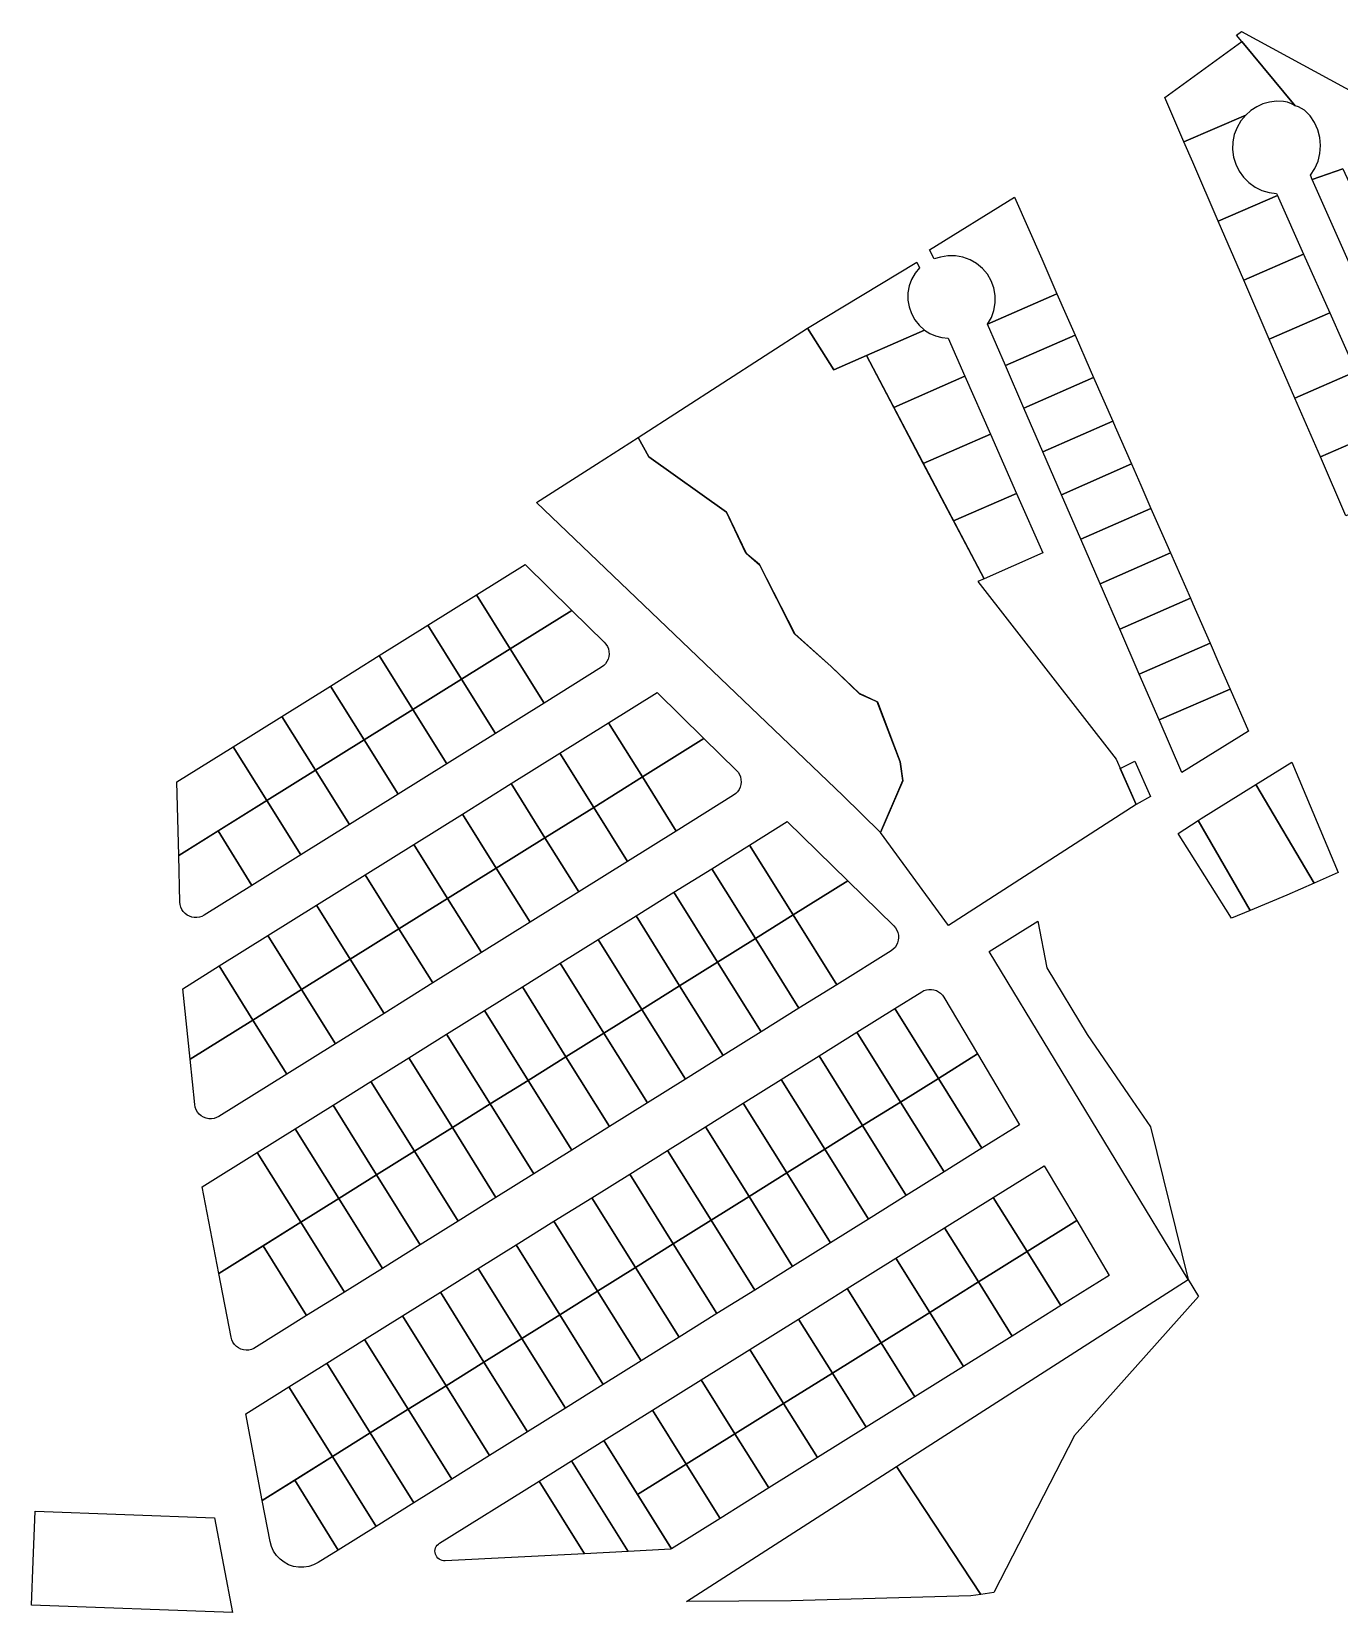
# Model space of a CAD drawing. Header units: millimetres. Extents: x 522658 to 553925, y 7796479 to 7820139.
# Drawn here: x 539478.8 to 539886, y 7804939.7 to 7805431.9 of the extents above; entities that cross this region are included whole.
import ezdxf

# ---------------------------------------------------------------- set-up
doc = ezdxf.new("R2010")
doc.units = ezdxf.units.MM
doc.layers.add('ZONA RESIDENCIAL 2 (ZR_2)', color=2, linetype='Continuous')

msp = doc.modelspace()

# ---------------------------------------------------------------- linework, layer by layer
at = {"layer": 'ZONA RESIDENCIAL 2 (ZR_2)'}
msp.add_lwpolyline([(539887.05, 7805389.14), (539877.52, 7805385.91), (539876.94, 7805387.21), (539878.32, 7805389.28), (539879.33, 7805391.56), (539879.94, 7805393.97), (539880.14, 7805396.45), (539879.92, 7805398.93), (539879.29, 7805401.34), (539878.26, 7805403.6), (539876.86, 7805405.66), (539875.14, 7805407.46), (539874.21, 7805408.02), (539873.23, 7805408.48), (539872.2, 7805408.81), (539872.2, 7805408.81), (539855.64, 7805428.8), (539853.96, 7805430.83), (539855.46, 7805431.92), (539897.28, 7805409.24)], dxfattribs=at)
for points in [[(539872.2, 7805408.81), (539871.06, 7805409.45), (539869.84, 7805409.92), (539868.56, 7805410.21), (539866.41, 7805410.27), (539864.27, 7805410), (539862.19, 7805409.42), (539860.23, 7805408.54), (539858.42, 7805407.37), (539856.8, 7805405.95), (539837.55, 7805397.61), (539831.59, 7805411.37), (539855.64, 7805428.8), (539872.2, 7805408.81)], [(539866.71, 7805380.88), (539848.26, 7805372.89), (539840.31, 7805391.24), (539837.55, 7805397.61), (539856.8, 7805405.95), (539855.29, 7805404.13), (539854.11, 7805402.09), (539853.27, 7805399.89), (539852.8, 7805397.57), (539852.72, 7805395.21), (539853.02, 7805392.87), (539853.7, 7805390.61), (539854.75, 7805388.49), (539856.12, 7805386.58), (539857.79, 7805384.91), (539859.71, 7805383.53), (539861.83, 7805382.49), (539864.09, 7805381.81), (539866.43, 7805381.51), (539866.71, 7805380.88)], [(539889.09, 7805359.7), (539877.52, 7805385.91), (539887.05, 7805389.14), (539899.11, 7805363.25), (539889.09, 7805359.7)], [(539874.84, 7805362.6), (539856.21, 7805354.53), (539848.26, 7805372.89), (539866.71, 7805380.88), (539867.05, 7805380.11), (539874.84, 7805362.6)], [(539776.44, 7805340.84), (539777.61, 7805342.89), (539778.41, 7805345.11), (539778.81, 7805347.44), (539778.8, 7805349.8), (539778.38, 7805352.12), (539777.56, 7805354.33), (539776.38, 7805356.37), (539774.85, 7805358.17), (539773.04, 7805359.69), (539771, 7805360.86), (539768.78, 7805361.66), (539766.45, 7805362.07), (539764.09, 7805362.06), (539761.77, 7805361.65), (539759.79, 7805361.18), (539758.4, 7805363.95), (539784.85, 7805380.42), (539793.29, 7805361.13), (539798.03, 7805350.3), (539776.44, 7805340.84)], [(539882.96, 7805344.33), (539864.16, 7805336.18), (539856.21, 7805354.53), (539874.84, 7805362.6), (539882.96, 7805344.33)], [(539756.81, 7805339), (539738.72, 7805331.08), (539728.54, 7805326.62), (539720.34, 7805339.53), (539754.37, 7805360.13), (539755.24, 7805358.4), (539753.85, 7805356.7), (539752.77, 7805354.78), (539752.03, 7805352.71), (539751.65, 7805350.54), (539751.64, 7805348.34), (539752, 7805346.18), (539752.72, 7805344.1), (539753.79, 7805342.18), (539755.16, 7805340.46), (539756.81, 7805339)], [(539803.69, 7805337.39), (539782.04, 7805327.9), (539776.44, 7805340.84), (539798.03, 7805350.3), (539800.82, 7805343.95), (539803.69, 7805337.39)], [(539891.09, 7805326.05), (539872.11, 7805317.83), (539864.16, 7805336.18), (539882.96, 7805344.33), (539891.09, 7805326.05)], [(539743.11, 7805182.55), (539750.05, 7805198.68), (539749.17, 7805204.52), (539742.1, 7805223.2), (539736.54, 7805225.79), (539727.75, 7805234.22), (539716.35, 7805244.39), (539705.4, 7805265.95), (539701.21, 7805269.5), (539695.1, 7805282.33), (539670.94, 7805299.5), (539667.6, 7805305.54), (539720.34, 7805339.53), (539728.54, 7805326.62), (539738.72, 7805331.08), (539775.33, 7805261.55), (539773.38, 7805260.7), (539816.44, 7805205.36), (539822.68, 7805191.23), (539764.32, 7805153.52), (539743.11, 7805182.55)], [(539738.72, 7805331.08), (539756.81, 7805339), (539758.47, 7805337.95), (539760.27, 7805337.16), (539762.17, 7805336.65), (539764.12, 7805336.44), (539769.35, 7805324.6), (539747.23, 7805314.91), (539738.72, 7805331.08)], [(539809.46, 7805324.22), (539787.76, 7805314.7), (539782.04, 7805327.9), (539803.69, 7805337.39), (539808.43, 7805326.57), (539809.46, 7805324.22)], [(539777.3, 7805306.6), (539756.42, 7805297.46), (539747.23, 7805314.91), (539769.35, 7805324.6), (539777.3, 7805306.6)], [(539815.43, 7805310.59), (539793.67, 7805301.04), (539787.76, 7805314.7), (539809.46, 7805324.22), (539815.43, 7805310.59)], [(539899.22, 7805307.78), (539880.06, 7805299.48), (539872.11, 7805317.83), (539891.09, 7805326.05), (539899.22, 7805307.78)], [(539821.26, 7805297.28), (539799.45, 7805287.7), (539793.67, 7805301.04), (539815.43, 7805310.59), (539816.2, 7805308.82), (539821.26, 7805297.28)], [(539907.34, 7805289.5), (539888.01, 7805281.13), (539880.06, 7805299.48), (539899.22, 7805307.78), (539907.34, 7805289.5)], [(539743.14, 7805182.52), (539731.34, 7805194.04), (539636, 7805285.26), (539654.64, 7805297.2), (539667.6, 7805305.54), (539670.97, 7805299.47), (539695.13, 7805282.3), (539701.24, 7805269.47), (539705.43, 7805265.92), (539716.38, 7805244.36), (539727.78, 7805234.19), (539736.57, 7805225.76), (539742.13, 7805223.17), (539749.2, 7805204.49), (539750.08, 7805198.65), (539743.14, 7805182.52)], [(539785.47, 7805288.13), (539765.85, 7805279.54), (539756.42, 7805297.46), (539777.3, 7805306.6), (539785.47, 7805288.13)], [(539827.32, 7805283.46), (539805.45, 7805273.85), (539799.45, 7805287.7), (539821.26, 7805297.28), (539824.17, 7805290.65), (539827.32, 7805283.46)], [(539793.67, 7805269.58), (539775.33, 7805261.55), (539765.85, 7805279.54), (539785.47, 7805288.13), (539793.67, 7805269.58)], [(539833.39, 7805269.6), (539811.46, 7805259.97), (539805.45, 7805273.85), (539827.32, 7805283.46), (539832.25, 7805272.21), (539833.39, 7805269.6)], [(539839.58, 7805255.48), (539817.59, 7805245.83), (539811.46, 7805259.97), (539833.39, 7805269.6), (539839.58, 7805255.48)], [(539627.83, 7805239.7), (539617.32, 7805256.53), (539632.41, 7805265.95), (539647.02, 7805251.64), (539627.83, 7805239.7)], [(539627.83, 7805239.7), (539612.66, 7805230.25), (539602.17, 7805247.07), (539617.32, 7805256.53), (539627.83, 7805239.7)], [(539845.72, 7805241.45), (539823.63, 7805231.88), (539817.59, 7805245.83), (539839.58, 7805255.48), (539840.35, 7805253.72), (539845.72, 7805241.45)], [(539638.35, 7805222.85), (539627.83, 7805239.7), (539647.02, 7805251.64), (539657.09, 7805241.78), (539657.62, 7805241.16), (539658.05, 7805240.47), (539658.36, 7805239.72), (539658.53, 7805238.92), (539658.58, 7805238.11), (539658.49, 7805237.3), (539658.27, 7805236.51), (539657.93, 7805235.78), (539657.47, 7805235.1), (539656.9, 7805234.52), (539656.25, 7805234.03), (539638.35, 7805222.85)], [(539612.66, 7805230.25), (539597.5, 7805220.81), (539587.01, 7805237.61), (539602.17, 7805247.07), (539612.66, 7805230.25)], [(539638.35, 7805222.85), (539623.19, 7805213.39), (539612.66, 7805230.25), (539627.83, 7805239.7), (539638.35, 7805222.85)], [(539851.98, 7805227.16), (539829.83, 7805217.57), (539823.63, 7805231.88), (539845.72, 7805241.45), (539848.49, 7805235.12), (539851.98, 7805227.16)], [(539597.5, 7805220.81), (539582.33, 7805211.36), (539571.85, 7805228.14), (539587.01, 7805237.61), (539597.5, 7805220.81)], [(539623.19, 7805213.39), (539608.03, 7805203.93), (539597.5, 7805220.81), (539612.66, 7805230.25), (539623.19, 7805213.39)], [(539582.33, 7805211.36), (539567.16, 7805201.92), (539556.7, 7805218.68), (539571.85, 7805228.14), (539582.33, 7805211.36)], [(539668.94, 7805199.82), (539658.43, 7805216.66), (539673.52, 7805226.08), (539688.11, 7805211.79), (539668.94, 7805199.82)], [(539829.83, 7805217.57), (539851.98, 7805227.16), (539857.71, 7805214.09), (539836.9, 7805201.24), (539829.83, 7805217.57)], [(539567.16, 7805201.92), (539551.99, 7805192.48), (539541.54, 7805209.22), (539556.7, 7805218.68), (539567.16, 7805201.92)], [(539608.03, 7805203.93), (539592.88, 7805194.47), (539582.33, 7805211.36), (539597.5, 7805220.81), (539608.03, 7805203.93)], [(539653.79, 7805190.36), (539643.27, 7805207.2), (539658.43, 7805216.66), (539668.94, 7805199.82), (539653.79, 7805190.36)], [(539551.99, 7805192.48), (539524.57, 7805175.4), (539524.02, 7805198.29), (539541.54, 7805209.22), (539551.99, 7805192.48)], [(539592.88, 7805194.47), (539577.72, 7805185.01), (539567.16, 7805201.92), (539582.33, 7805211.36), (539592.88, 7805194.47)], [(539679.46, 7805182.97), (539668.94, 7805199.82), (539688.11, 7805211.79), (539698.2, 7805201.91), (539698.73, 7805201.29), (539699.16, 7805200.6), (539699.47, 7805199.85), (539699.64, 7805199.05), (539699.69, 7805198.24), (539699.6, 7805197.43), (539699.38, 7805196.64), (539699.04, 7805195.91), (539698.58, 7805195.23), (539698.01, 7805194.65), (539697.36, 7805194.16), (539679.46, 7805182.97)], [(539638.63, 7805180.9), (539628.12, 7805197.74), (539643.27, 7805207.2), (539653.79, 7805190.36), (539638.63, 7805180.9)], [(539817.72, 7805202.46), (539822.33, 7805204.73), (539827.19, 7805193.73), (539822.68, 7805191.23), (539817.72, 7805202.46)], [(539878.18, 7805166.8), (539859.99, 7805197.48), (539871.19, 7805204.47), (539885.59, 7805170.11), (539878.18, 7805166.8)], [(539577.72, 7805185.01), (539562.56, 7805175.54), (539551.99, 7805192.48), (539567.16, 7805201.92), (539577.72, 7805185.01)], [(539664.31, 7805173.5), (539653.79, 7805190.36), (539668.94, 7805199.82), (539679.46, 7805182.97), (539664.31, 7805173.5)], [(539623.47, 7805171.44), (539612.96, 7805188.27), (539628.12, 7805197.74), (539638.63, 7805180.9), (539623.47, 7805171.44)], [(539858.16, 7805158.24), (539841.99, 7805186.25), (539842.97, 7805186.87), (539859.99, 7805197.48), (539878.18, 7805166.8), (539869.64, 7805162.98), (539858.16, 7805158.24)], [(539562.56, 7805175.54), (539547.34, 7805166.04), (539536.82, 7805183.04), (539551.99, 7805192.48), (539562.56, 7805175.54)], [(539649.15, 7805164.05), (539638.63, 7805180.9), (539653.79, 7805190.36), (539664.31, 7805173.5), (539649.15, 7805164.05)], [(539608.32, 7805161.98), (539597.81, 7805178.81), (539612.96, 7805188.27), (539623.47, 7805171.44), (539608.32, 7805161.98)], [(539715.92, 7805156.88), (539702.35, 7805178.62), (539714.07, 7805185.94), (539732.91, 7805167.49), (539715.92, 7805156.88)], [(539858.16, 7805158.24), (539852.34, 7805155.83), (539839.33, 7805176.59), (539836.62, 7805180.92), (539835.78, 7805182.27), (539841.99, 7805186.25), (539858.16, 7805158.24)], [(539547.34, 7805166.04), (539532.5, 7805156.78), (539531.79, 7805156.41), (539531.03, 7805156.16), (539530.23, 7805156.04), (539529.43, 7805156.05), (539528.64, 7805156.18), (539527.89, 7805156.45), (539527.18, 7805156.83), (539526.55, 7805157.31), (539526, 7805157.9), (539525.55, 7805158.56), (539525.22, 7805159.29), (539525.01, 7805160.06), (539524.92, 7805160.86), (539524.57, 7805175.4), (539536.82, 7805183.04), (539547.34, 7805166.04)], [(539633.99, 7805154.59), (539623.47, 7805171.44), (539638.63, 7805180.9), (539649.15, 7805164.05), (539633.99, 7805154.59)], [(539593.16, 7805152.51), (539582.65, 7805169.35), (539597.81, 7805178.81), (539608.32, 7805161.98), (539593.16, 7805152.51)], [(539704.13, 7805149.52), (539690.55, 7805171.26), (539702.35, 7805178.62), (539715.92, 7805156.88), (539704.13, 7805149.52)], [(539578.01, 7805143.05), (539567.49, 7805159.89), (539582.65, 7805169.35), (539593.16, 7805152.51), (539578.01, 7805143.05)], [(539618.83, 7805145.13), (539608.32, 7805161.98), (539623.47, 7805171.44), (539633.99, 7805154.59), (539618.83, 7805145.13)], [(539692.33, 7805142.16), (539678.76, 7805163.9), (539690.55, 7805171.26), (539704.13, 7805149.52), (539692.33, 7805142.16)], [(539729.49, 7805135.14), (539715.92, 7805156.88), (539732.91, 7805167.49), (539747.25, 7805153.45), (539747.78, 7805152.83), (539748.21, 7805152.14), (539748.52, 7805151.39), (539748.69, 7805150.59), (539748.74, 7805149.78), (539748.65, 7805148.97), (539748.43, 7805148.18), (539748.09, 7805147.45), (539747.63, 7805146.77), (539747.06, 7805146.19), (539746.41, 7805145.7), (539729.49, 7805135.14)], [(539562.85, 7805133.59), (539552.34, 7805150.43), (539567.49, 7805159.89), (539578.01, 7805143.05), (539562.85, 7805133.59)], [(539603.68, 7805135.67), (539593.16, 7805152.51), (539608.32, 7805161.98), (539618.83, 7805145.13), (539603.68, 7805135.67)], [(539680.54, 7805134.8), (539666.97, 7805156.54), (539678.76, 7805163.9), (539692.33, 7805142.16), (539680.54, 7805134.8)], [(539668.75, 7805127.44), (539655.18, 7805149.18), (539666.97, 7805156.54), (539680.54, 7805134.8), (539668.75, 7805127.44)], [(539717.7, 7805127.78), (539704.13, 7805149.52), (539715.92, 7805156.88), (539729.49, 7805135.14), (539717.7, 7805127.78)], [(539838.87, 7805043.32), (539776.95, 7805145.44), (539792.11, 7805154.93), (539794.87, 7805140.34), (539807.46, 7805119.68), (539820.36, 7805100.81), (539827.21, 7805090.89), (539838.87, 7805043.32)], [(539547.69, 7805124.13), (539537.18, 7805140.96), (539552.34, 7805150.43), (539562.85, 7805133.59), (539547.69, 7805124.13)], [(539588.52, 7805126.21), (539578.01, 7805143.05), (539593.16, 7805152.51), (539603.68, 7805135.67), (539588.52, 7805126.21)], [(539705.91, 7805120.42), (539692.33, 7805142.16), (539704.13, 7805149.52), (539717.7, 7805127.78), (539705.91, 7805120.42)], [(539656.96, 7805120.08), (539643.38, 7805141.81), (539655.18, 7805149.18), (539668.75, 7805127.44), (539656.96, 7805120.08)], [(539547.69, 7805124.13), (539528.11, 7805111.9), (539525.83, 7805133.88), (539537.18, 7805140.96), (539547.69, 7805124.13)], [(539573.36, 7805116.75), (539562.85, 7805133.59), (539578.01, 7805143.05), (539588.52, 7805126.21), (539573.36, 7805116.75)], [(539645.16, 7805112.71), (539631.59, 7805134.45), (539643.38, 7805141.81), (539656.96, 7805120.08), (539645.16, 7805112.71)], [(539694.12, 7805113.05), (539680.54, 7805134.8), (539692.33, 7805142.16), (539705.91, 7805120.42), (539694.12, 7805113.05)], [(539682.33, 7805105.69), (539668.75, 7805127.44), (539680.54, 7805134.8), (539694.12, 7805113.05), (539682.33, 7805105.69)], [(539558.21, 7805107.29), (539547.69, 7805124.13), (539562.85, 7805133.59), (539573.36, 7805116.75), (539558.21, 7805107.29)], [(539633.37, 7805105.35), (539619.8, 7805127.09), (539631.59, 7805134.45), (539645.16, 7805112.71), (539633.37, 7805105.35)], [(539761.12, 7805105.97), (539747.55, 7805127.71), (539755.94, 7805132.95), (539756.64, 7805133.31), (539757.39, 7805133.56), (539758.17, 7805133.69), (539758.96, 7805133.69), (539759.74, 7805133.56), (539760.49, 7805133.31), (539761.19, 7805132.95), (539761.82, 7805132.48), (539762.37, 7805131.92), (539762.83, 7805131.27), (539773.33, 7805113.59), (539761.12, 7805105.97)], [(539621.58, 7805097.99), (539608.01, 7805119.73), (539619.8, 7805127.09), (539633.37, 7805105.35), (539621.58, 7805097.99)], [(539670.53, 7805098.33), (539656.96, 7805120.08), (539668.75, 7805127.44), (539682.33, 7805105.69), (539670.53, 7805098.33)], [(539749.33, 7805098.61), (539735.76, 7805120.35), (539747.55, 7805127.71), (539761.12, 7805105.97), (539749.33, 7805098.61)], [(539558.21, 7805107.29), (539537.12, 7805094.12), (539536.38, 7805093.74), (539535.58, 7805093.49), (539534.75, 7805093.38), (539533.92, 7805093.41), (539533.1, 7805093.57), (539532.32, 7805093.88), (539531.6, 7805094.31), (539530.97, 7805094.85), (539530.44, 7805095.49), (539530.02, 7805096.22), (539529.73, 7805097), (539529.57, 7805097.82), (539528.11, 7805111.9), (539547.69, 7805124.13), (539558.21, 7805107.29)], [(539658.74, 7805090.97), (539645.16, 7805112.71), (539656.96, 7805120.08), (539670.53, 7805098.33), (539658.74, 7805090.97)], [(539737.54, 7805091.25), (539723.97, 7805112.99), (539735.76, 7805120.35), (539749.33, 7805098.61), (539737.54, 7805091.25)], [(539609.79, 7805090.63), (539596.22, 7805112.37), (539608.01, 7805119.73), (539621.58, 7805097.99), (539609.79, 7805090.63)], [(539598, 7805083.27), (539584.43, 7805105.01), (539596.22, 7805112.37), (539609.79, 7805090.63), (539598, 7805083.27)], [(539646.95, 7805083.61), (539633.37, 7805105.35), (539645.16, 7805112.71), (539658.74, 7805090.97), (539646.95, 7805083.61)], [(539725.75, 7805083.89), (539712.18, 7805105.63), (539723.97, 7805112.99), (539737.54, 7805091.25), (539725.75, 7805083.89)], [(539774.7, 7805084.23), (539761.12, 7805105.97), (539773.33, 7805113.59), (539786.41, 7805091.54), (539774.7, 7805084.23)], [(539635.16, 7805076.25), (539621.58, 7805097.99), (539633.37, 7805105.35), (539646.95, 7805083.61), (539635.16, 7805076.25)], [(539713.95, 7805076.53), (539700.38, 7805098.26), (539712.18, 7805105.63), (539725.75, 7805083.89), (539713.95, 7805076.53)], [(539762.91, 7805076.87), (539749.33, 7805098.61), (539761.12, 7805105.97), (539774.7, 7805084.23), (539762.91, 7805076.87)], [(539586.2, 7805075.9), (539572.63, 7805097.64), (539584.43, 7805105.01), (539598, 7805083.27), (539586.2, 7805075.9)], [(539574.41, 7805068.54), (539560.84, 7805090.28), (539572.63, 7805097.64), (539586.2, 7805075.9), (539574.41, 7805068.54)], [(539623.36, 7805068.88), (539609.79, 7805090.63), (539621.58, 7805097.99), (539635.16, 7805076.25), (539623.36, 7805068.88)], [(539702.16, 7805069.17), (539688.59, 7805090.9), (539700.38, 7805098.26), (539713.95, 7805076.53), (539702.16, 7805069.17)], [(539751.11, 7805069.5), (539737.54, 7805091.25), (539749.33, 7805098.61), (539762.91, 7805076.87), (539751.11, 7805069.5)], [(539611.57, 7805061.52), (539598, 7805083.27), (539609.79, 7805090.63), (539623.36, 7805068.88), (539611.57, 7805061.52)], [(539690.37, 7805061.81), (539676.8, 7805083.54), (539688.59, 7805090.9), (539702.16, 7805069.17), (539690.37, 7805061.81)], [(539739.32, 7805062.14), (539725.75, 7805083.89), (539737.54, 7805091.25), (539751.11, 7805069.5), (539739.32, 7805062.14)], [(539562.62, 7805061.18), (539549.05, 7805082.92), (539560.84, 7805090.28), (539574.41, 7805068.54), (539562.62, 7805061.18)], [(539562.62, 7805061.18), (539537.08, 7805045.23), (539531.93, 7805072.23), (539549.05, 7805082.92), (539562.62, 7805061.18)], [(539599.78, 7805054.16), (539586.2, 7805075.9), (539598, 7805083.27), (539611.57, 7805061.52), (539599.78, 7805054.16)], [(539678.58, 7805054.45), (539665.01, 7805076.18), (539676.8, 7805083.54), (539690.37, 7805061.81), (539678.58, 7805054.45)], [(539727.53, 7805054.78), (539713.95, 7805076.53), (539725.75, 7805083.89), (539739.32, 7805062.14), (539727.53, 7805054.78)], [(539587.99, 7805046.8), (539574.41, 7805068.54), (539586.2, 7805075.9), (539599.78, 7805054.16), (539587.99, 7805046.8)], [(539666.78, 7805047.08), (539653.22, 7805068.82), (539665.01, 7805076.18), (539678.58, 7805054.45), (539666.78, 7805047.08)], [(539715.74, 7805047.42), (539702.16, 7805069.17), (539713.95, 7805076.53), (539727.53, 7805054.78), (539715.74, 7805047.42)], [(539788.73, 7805052.03), (539778.21, 7805068.87), (539794.06, 7805078.76), (539804.2, 7805061.69), (539788.73, 7805052.03)], [(539576.2, 7805039.44), (539562.62, 7805061.18), (539574.41, 7805068.54), (539587.99, 7805046.8), (539576.2, 7805039.44)], [(539654.99, 7805039.72), (539641.42, 7805061.46), (539653.22, 7805068.82), (539666.78, 7805047.08), (539654.99, 7805039.72)], [(539703.95, 7805040.06), (539690.37, 7805061.81), (539702.16, 7805069.17), (539715.74, 7805047.42), (539703.95, 7805040.06)], [(539773.57, 7805042.57), (539763.06, 7805059.41), (539778.21, 7805068.87), (539788.73, 7805052.03), (539773.57, 7805042.57)], [(539564.42, 7805032.08), (539550.85, 7805053.82), (539562.62, 7805061.18), (539576.2, 7805039.44), (539564.42, 7805032.08)], [(539643.2, 7805032.36), (539629.63, 7805054.1), (539641.42, 7805061.46), (539654.99, 7805039.72), (539643.2, 7805032.36)], [(539692.15, 7805032.7), (539678.58, 7805054.45), (539690.37, 7805061.81), (539703.95, 7805040.06), (539692.15, 7805032.7)], [(539799.24, 7805035.2), (539788.73, 7805052.03), (539804.2, 7805061.69), (539814.33, 7805044.62), (539799.24, 7805035.2)], [(539758.41, 7805033.11), (539747.9, 7805049.95), (539763.06, 7805059.41), (539773.57, 7805042.57), (539758.41, 7805033.11)], [(539564.42, 7805032.08), (539548, 7805021.83), (539547.23, 7805021.52), (539546.41, 7805021.35), (539545.58, 7805021.32), (539544.75, 7805021.42), (539543.95, 7805021.66), (539543.21, 7805022.03), (539542.53, 7805022.51), (539541.95, 7805023.11), (539541.47, 7805023.79), (539541.11, 7805024.54), (539540.88, 7805025.34), (539537.08, 7805045.23), (539550.85, 7805053.82), (539564.42, 7805032.08)], [(539631.41, 7805025), (539617.84, 7805046.73), (539629.63, 7805054.1), (539643.2, 7805032.36), (539631.41, 7805025)], [(539680.36, 7805025.34), (539666.78, 7805047.08), (539678.58, 7805054.45), (539692.15, 7805032.7), (539680.36, 7805025.34)], [(539784.08, 7805025.73), (539773.57, 7805042.57), (539788.73, 7805052.03), (539799.24, 7805035.2), (539784.08, 7805025.73)], [(539619.62, 7805017.64), (539606.05, 7805039.37), (539617.84, 7805046.73), (539631.41, 7805025), (539619.62, 7805017.64)], [(539668.57, 7805017.97), (539654.99, 7805039.72), (539666.78, 7805047.08), (539680.36, 7805025.34), (539668.57, 7805017.97)], [(539743.26, 7805023.65), (539732.74, 7805040.49), (539747.9, 7805049.95), (539758.41, 7805033.11), (539743.26, 7805023.65)], [(539774.35, 7804945.28), (539748.13, 7804985.09), (539838.87, 7805043.32), (539842.09, 7805038.04), (539803.49, 7804994.74), (539778.39, 7804945.87), (539774.35, 7804945.28)], [(539768.93, 7805016.27), (539758.41, 7805033.11), (539773.57, 7805042.57), (539784.08, 7805025.73), (539768.93, 7805016.27)], [(539607.82, 7805010.27), (539594.26, 7805032.01), (539606.05, 7805039.37), (539619.62, 7805017.64), (539607.82, 7805010.27)], [(539656.78, 7805010.61), (539643.2, 7805032.36), (539654.99, 7805039.72), (539668.57, 7805017.97), (539656.78, 7805010.61)], [(539728.1, 7805014.19), (539717.59, 7805031.03), (539732.74, 7805040.49), (539743.26, 7805023.65), (539728.1, 7805014.19)], [(539596.03, 7805002.91), (539582.46, 7805024.65), (539594.26, 7805032.01), (539607.82, 7805010.27), (539596.03, 7805002.91)], [(539644.99, 7805003.25), (539631.41, 7805025), (539643.2, 7805032.36), (539656.78, 7805010.61), (539644.99, 7805003.25)], [(539753.77, 7805006.81), (539743.26, 7805023.65), (539758.41, 7805033.11), (539768.93, 7805016.27), (539753.77, 7805006.81)], [(539712.94, 7805004.73), (539702.43, 7805021.56), (539717.59, 7805031.03), (539728.1, 7805014.19), (539712.94, 7805004.73)], [(539584.24, 7804995.55), (539570.67, 7805017.29), (539582.46, 7805024.65), (539596.03, 7805002.91), (539584.24, 7804995.55)], [(539633.19, 7804995.89), (539619.62, 7805017.64), (539631.41, 7805025), (539644.99, 7805003.25), (539633.19, 7804995.89)], [(539697.79, 7804995.27), (539687.28, 7805012.1), (539702.43, 7805021.56), (539712.94, 7805004.73), (539697.79, 7804995.27)], [(539738.61, 7804997.35), (539728.1, 7805014.19), (539743.26, 7805023.65), (539753.77, 7805006.81), (539738.61, 7804997.35)], [(539572.47, 7804988.2), (539558.9, 7805009.94), (539570.67, 7805017.29), (539584.24, 7804995.55), (539572.47, 7804988.2)], [(539621.4, 7804988.53), (539607.82, 7805010.27), (539619.62, 7805017.64), (539633.19, 7804995.89), (539621.4, 7804988.53)], [(539682.63, 7804985.8), (539672.12, 7805002.64), (539687.28, 7805012.1), (539697.79, 7804995.27), (539682.63, 7804985.8)], [(539723.46, 7804987.89), (539712.94, 7805004.73), (539728.1, 7805014.19), (539738.61, 7804997.35), (539723.46, 7804987.89)], [(539572.47, 7804988.2), (539550.59, 7804974.53), (539545.43, 7805001.53), (539558.9, 7805009.94), (539572.47, 7804988.2)], [(539609.61, 7804981.17), (539596.03, 7805002.91), (539607.82, 7805010.27), (539621.4, 7804988.53), (539609.61, 7804981.17)], [(539597.82, 7804973.8), (539584.24, 7804995.55), (539596.03, 7805002.91), (539609.61, 7804981.17), (539597.82, 7804973.8)], [(539682.63, 7804985.8), (539667.48, 7804976.34), (539656.96, 7804993.18), (539672.12, 7805002.64), (539682.63, 7804985.8)], [(539708.3, 7804978.42), (539697.79, 7804995.27), (539712.94, 7805004.73), (539723.46, 7804987.89), (539708.3, 7804978.42)], [(539586.04, 7804966.45), (539572.47, 7804988.2), (539584.24, 7804995.55), (539597.82, 7804973.8), (539586.04, 7804966.45)], [(539664.49, 7804958.65), (539646.87, 7804986.88), (539656.96, 7804993.18), (539677.99, 7804959.5), (539677.71, 7804959.33), (539664.49, 7804958.65)], [(539693.14, 7804968.96), (539682.63, 7804985.8), (539697.79, 7804995.27), (539708.3, 7804978.42), (539693.14, 7804968.96)], [(539574.27, 7804959.1), (539560.69, 7804980.84), (539572.47, 7804988.2), (539586.04, 7804966.45), (539574.27, 7804959.1)], [(539650.89, 7804957.96), (539636.78, 7804980.57), (539646.87, 7804986.88), (539664.49, 7804958.65), (539650.89, 7804957.96)], [(539693.14, 7804968.96), (539677.99, 7804959.5), (539667.48, 7804976.34), (539682.63, 7804985.8), (539693.14, 7804968.96)], [(539774.35, 7804945.28), (539771.25, 7804944.83), (539715.29, 7804943.25), (539682.66, 7804943.08), (539748.13, 7804985.09), (539774.35, 7804945.28)], [(539574.27, 7804959.1), (539568.02, 7804955.2), (539566.6, 7804954.46), (539565.08, 7804953.97), (539563.49, 7804953.72), (539561.89, 7804953.73), (539560.31, 7804954), (539558.8, 7804954.53), (539557.39, 7804955.28), (539556.12, 7804956.26), (539555.02, 7804957.42), (539554.13, 7804958.75), (539553.46, 7804960.21), (539553.03, 7804961.75), (539550.59, 7804974.53), (539560.69, 7804980.84), (539574.27, 7804959.1)], [(539650.89, 7804957.96), (539607.55, 7804955.75), (539607.06, 7804955.76), (539606.57, 7804955.84), (539606.1, 7804956.01), (539605.67, 7804956.26), (539605.29, 7804956.57), (539604.96, 7804956.94), (539604.7, 7804957.36), (539604.51, 7804957.82), (539604.4, 7804958.3), (539604.38, 7804958.79), (539604.43, 7804959.28), (539604.57, 7804959.76), (539604.78, 7804960.21), (539605.07, 7804960.61), (539605.42, 7804960.96), (539605.82, 7804961.25), (539636.78, 7804980.57), (539650.89, 7804957.96)], [(539535.7, 7804969.15), (539541.37, 7804939.68), (539478.78, 7804941.96), (539479.29, 7804955.58), (539479.87, 7804971.18), (539535.7, 7804969.15)]]:
    msp.add_lwpolyline(points, close=True, dxfattribs=at)

doc.saveas('drawing.dxf')
